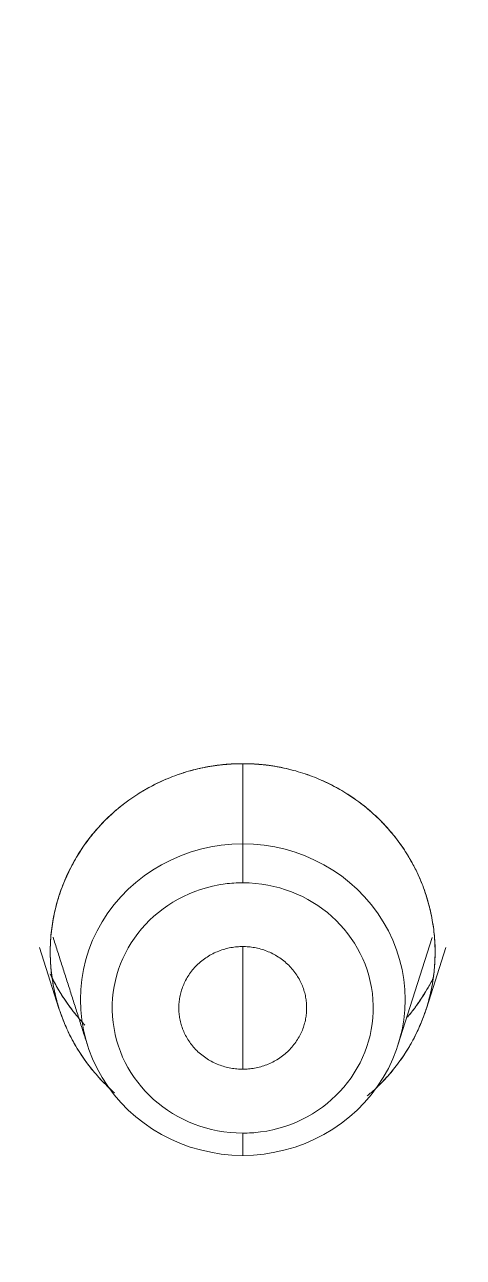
# Model space of a CAD drawing. Extents: x 6453 to 7582, y 0 to 827.
# Drawn here: x 6957.9 to 6962.02, y 513.7 to 525.26 of the extents above; entities that cross this region are included whole.
import ezdxf

# ---------------------------------------------------------------- set-up
doc = ezdxf.new("R2010")
doc.units = 0
doc.header["$LTSCALE"] = 30
doc.header["$MEASUREMENT"] = 0
doc.linetypes.add('HIDDEN2', pattern=[4.7625, 3.175, -1.5875])
doc.layers.add('1', color=7, linetype='CONTINUOUS')
doc.layers.add('2', color=1, linetype='HIDDEN2')

msp = doc.modelspace()

# ---------------------------------------------------------------- linework, layer by layer
at = {"layer": '1', "color": 7, "linetype": 'Continuous', "lineweight": 13}
for p, q in [((6959.952, 517.21), (6959.952, 517.574)), ((6959.952, 514.861), (6959.952, 514.646))]:
    msp.add_line(p, q, dxfattribs=at)
at = {"layer": '1', "color": 7, "linetype": 'Continuous', "lineweight": 18}
for p, q in [((6961.409, 515.687), (6961.731, 516.697)), ((6958.045, 516.603), (6958.227, 516.031)), ((6958.045, 516.603), (6958.227, 516.031)), ((6961.676, 516.031), (6961.858, 516.603)), ((6961.676, 516.031), (6961.858, 516.603))]:
    msp.add_line(p, q, dxfattribs=at)
for centre, major_axis, ratio, start_param, end_param in [((6959.952, 496.519), (-59.628, 0), 0.953717, 3.141593, 6.283185), ((6959.952, 496.519), (-59.628, 0), 0.953717, 3.141593, 6.274276), ((6959.952, 516.113), (-1.524, 0), 0.95882, 4.712389, 7.853982), ((6959.952, 516.113), (-1.524, 0), 0.95882, 1.570796, 4.712389)]:
    msp.add_ellipse(centre, major_axis=major_axis, ratio=ratio, start_param=start_param, end_param=end_param, dxfattribs=at)
at = {"layer": '1', "color": 7, "linetype": 'Continuous', "lineweight": 13}
for start_param, end_param in [(4.847898, 7.853982), (4.712389, 4.847898), (1.706305, 4.712389), (1.570796, 1.706305)]:
    msp.add_ellipse((6959.952, 516.035), major_axis=(-1.225, 0), ratio=0.95882, start_param=start_param, end_param=end_param, dxfattribs=at)
at = {"layer": '1', "color": 7, "linetype": 'Continuous', "lineweight": 18}
for points, knots in [([(6962.419, 439.668), (6962.999, 439.691), (6964.676, 439.78), (6967.443, 440.04), (6970.703, 440.52), (6973.93, 441.172), (6977.115, 441.992), (6980.248, 442.979), (6983.318, 444.129), (6986.318, 445.439), (6989.237, 446.905), (6992.067, 448.523), (6994.799, 450.287), (6997.425, 452.192), (6999.937, 454.232), (7002.327, 456.402), (7004.588, 458.694), (7006.713, 461.101), (7008.695, 463.617), (7010.529, 466.233), (7012.208, 468.942), (7013.729, 471.735), (7015.085, 474.604), (7016.274, 477.54), (7017.291, 480.534), (7018.133, 483.576), (7018.799, 486.659), (7019.284, 489.772), (7019.59, 492.905), (7019.713, 496.05), (7019.655, 499.196), (7019.414, 502.335), (7018.993, 505.456), (7018.391, 508.55), (7017.612, 511.608), (7016.657, 514.62), (7015.53, 517.578), (7014.233, 520.471), (7012.77, 523.292), (7011.147, 526.031), (7009.368, 528.681), (7007.439, 531.234), (7005.364, 533.681), (7003.152, 536.015), (7000.807, 538.229), (6998.339, 540.316), (6995.753, 542.27), (6993.058, 544.085), (6990.263, 545.755), (6987.375, 547.276), (6984.403, 548.643), (6981.357, 549.85), (6978.245, 550.896), (6975.078, 551.776), (6971.865, 552.489), (6968.616, 553.031), (6965.34, 553.401), (6962.047, 553.598), (6958.749, 553.622), (6955.453, 553.471), (6952.172, 553.148), (6948.914, 552.652), (6945.69, 551.986), (6942.51, 551.151), (6939.382, 550.149), (6936.317, 548.985), (6933.324, 547.661), (6930.413, 546.181), (6927.591, 544.551), (6924.868, 542.774), (6922.252, 540.857), (6919.75, 538.805), (6917.371, 536.624), (6915.122, 534.322), (6913.01, 531.904), (6911.04, 529.379), (6909.22, 526.755), (6907.554, 524.038), (6906.048, 521.238), (6904.706, 518.363), (6903.532, 515.422), (6902.531, 512.423), (6901.704, 509.377), (6901.055, 506.291), (6900.585, 503.176), (6900.295, 500.041), (6900.188, 496.896), (6900.263, 493.75), (6900.519, 490.612), (6900.956, 487.493), (6901.573, 484.402), (6902.368, 481.348), (6903.339, 478.34), (6904.481, 475.388), (6905.793, 472.5), (6907.27, 469.686), (6908.907, 466.954), (6910.699, 464.313), (6912.642, 461.769), (6914.729, 459.332), (6916.953, 457.008), (6919.309, 454.805), (6921.788, 452.73), (6924.384, 450.788), (6927.088, 448.985), (6929.892, 447.328), (6932.788, 445.82), (6935.766, 444.468), (6938.818, 443.274), (6941.935, 442.243), (6945.107, 441.377), (6948.323, 440.68), (6951.575, 440.153), (6954.634, 439.822), (6956.606, 439.702), (6957.484, 439.668)], [0, 0, 0, 0, 0.004702, 0.013606, 0.022511, 0.031416, 0.040321, 0.049226, 0.058131, 0.067035, 0.07594, 0.084844, 0.093748, 0.102652, 0.111556, 0.120459, 0.129362, 0.138265, 0.147168, 0.15607, 0.164972, 0.173874, 0.182775, 0.191676, 0.200577, 0.209478, 0.218378, 0.227279, 0.236179, 0.245079, 0.253978, 0.262878, 0.271778, 0.280678, 0.289578, 0.298478, 0.307379, 0.316279, 0.32518, 0.334081, 0.342982, 0.351884, 0.360785, 0.369687, 0.37859, 0.387493, 0.396396, 0.405299, 0.414202, 0.423106, 0.43201, 0.440914, 0.449818, 0.458723, 0.467628, 0.476532, 0.485437, 0.494342, 0.503247, 0.512152, 0.521057, 0.529962, 0.538867, 0.547772, 0.556677, 0.565582, 0.574486, 0.583391, 0.592295, 0.601199, 0.610103, 0.619007, 0.62791, 0.636813, 0.645716, 0.654619, 0.663521, 0.672423, 0.681325, 0.690226, 0.699127, 0.708028, 0.716929, 0.725829, 0.734729, 0.743629, 0.752529, 0.761429, 0.770329, 0.779229, 0.788129, 0.797029, 0.805929, 0.814829, 0.82373, 0.832631, 0.841532, 0.850433, 0.859334, 0.868236, 0.877138, 0.886041, 0.894944, 0.903847, 0.91275, 0.921653, 0.930557, 0.939461, 0.948365, 0.95727, 0.966174, 0.975079, 0.983983, 0.992888, 1, 1, 1, 1]), ([(6995.778, 451.033), (6996.33, 451.416), (6997.748, 452.443), (6999.935, 454.234), (7002.327, 456.401), (7004.588, 458.694), (7006.713, 461.101), (7008.695, 463.617), (7010.529, 466.233), (7012.208, 468.942), (7013.729, 471.735), (7015.085, 474.604), (7016.274, 477.54), (7017.291, 480.534), (7018.133, 483.576), (7018.799, 486.659), (7019.284, 489.772), (7019.59, 492.905), (7019.713, 496.05), (7019.655, 499.196), (7019.414, 502.335), (7018.993, 505.456), (7018.391, 508.55), (7017.612, 511.608), (7016.657, 514.62), (7015.53, 517.578), (7014.233, 520.471), (7012.77, 523.292), (7011.147, 526.031), (7009.368, 528.681), (7007.439, 531.234), (7005.364, 533.681), (7003.152, 536.015), (7000.807, 538.229), (6998.339, 540.316), (6995.753, 542.27), (6993.058, 544.085), (6990.263, 545.755), (6987.375, 547.276), (6984.403, 548.643), (6981.357, 549.85), (6978.245, 550.896), (6975.078, 551.776), (6971.865, 552.489), (6968.616, 553.031), (6965.34, 553.401), (6962.047, 553.598), (6958.749, 553.622), (6955.453, 553.471), (6952.172, 553.148), (6948.914, 552.652), (6945.69, 551.986), (6942.51, 551.151), (6939.382, 550.149), (6936.317, 548.985), (6933.324, 547.661), (6930.413, 546.181), (6927.591, 544.551), (6924.868, 542.774), (6922.252, 540.857), (6919.75, 538.805), (6917.371, 536.624), (6915.122, 534.322), (6913.01, 531.904), (6911.04, 529.379), (6909.22, 526.755), (6907.554, 524.038), (6906.048, 521.238), (6904.706, 518.363), (6903.532, 515.422), (6902.531, 512.423), (6901.704, 509.377), (6901.055, 506.291), (6900.585, 503.176), (6900.295, 500.041), (6900.188, 496.896), (6900.263, 493.75), (6900.519, 490.612), (6900.956, 487.493), (6901.573, 484.402), (6902.368, 481.348), (6903.339, 478.34), (6904.481, 475.388), (6905.793, 472.5), (6907.27, 469.686), (6908.907, 466.954), (6910.699, 464.313), (6912.642, 461.769), (6914.729, 459.332), (6916.954, 457.009), (6919.307, 454.804), (6921.793, 452.736), (6923.685, 451.284), (6924.774, 450.56), (6924.962, 450.437)], [0, 0, 0, 0, 0.006833, 0.017845, 0.028856, 0.039868, 0.050878, 0.061889, 0.072899, 0.083908, 0.094918, 0.105926, 0.116935, 0.127943, 0.138951, 0.149959, 0.160966, 0.171973, 0.18298, 0.193987, 0.204994, 0.216001, 0.227008, 0.238016, 0.249023, 0.26003, 0.271038, 0.282046, 0.293055, 0.304063, 0.315072, 0.326082, 0.337091, 0.348102, 0.359112, 0.370123, 0.381134, 0.392146, 0.403157, 0.414169, 0.425182, 0.436194, 0.447207, 0.45822, 0.469233, 0.480246, 0.491259, 0.502272, 0.513286, 0.524299, 0.535313, 0.546326, 0.557339, 0.568352, 0.579365, 0.590378, 0.601391, 0.612403, 0.623416, 0.634428, 0.645439, 0.656451, 0.667462, 0.678472, 0.689483, 0.700493, 0.711502, 0.722512, 0.73352, 0.744529, 0.755537, 0.766545, 0.777553, 0.78856, 0.799567, 0.810574, 0.821581, 0.832588, 0.843595, 0.854602, 0.865609, 0.876617, 0.887624, 0.898632, 0.90964, 0.920649, 0.931657, 0.942666, 0.953676, 0.964686, 0.975696, 0.986706, 0.997717, 1, 1, 1, 1]), ([(6958.747, 515.24), (6958.729, 515.256), (6958.669, 515.311), (6958.573, 515.411), (6958.467, 515.545), (6958.375, 515.688), (6958.297, 515.84), (6958.234, 516.001), (6958.187, 516.169), (6958.156, 516.343), (6958.143, 516.519), (6958.147, 516.695), (6958.17, 516.87), (6958.211, 517.043), (6958.27, 517.211), (6958.346, 517.373), (6958.437, 517.526), (6958.543, 517.67), (6958.662, 517.801), (6958.794, 517.92), (6958.937, 518.025), (6959.09, 518.116), (6959.224, 518.179), (6959.335, 518.222), (6959.42, 518.25), (6959.506, 518.273), (6959.578, 518.289), (6959.633, 518.3), (6959.673, 518.306), (6959.713, 518.312), (6959.752, 518.317), (6959.792, 518.32), (6959.832, 518.323), (6959.872, 518.326), (6959.912, 518.327), (6959.938, 518.327), (6959.952, 518.327)], [0, 0, 0, 0, 0.016838, 0.056459, 0.096182, 0.135781, 0.175535, 0.215795, 0.256834, 0.298294, 0.339721, 0.380932, 0.422458, 0.463771, 0.505539, 0.547219, 0.588935, 0.630151, 0.671448, 0.712332, 0.753357, 0.794329, 0.835292, 0.855834, 0.876355, 0.896894, 0.917493, 0.926694, 0.935878, 0.945049, 0.954211, 0.963366, 0.972519, 0.981673, 0.990833, 1, 1, 1, 1]), ([(6958.747, 515.24), (6958.729, 515.256), (6958.669, 515.311), (6958.573, 515.411), (6958.467, 515.545), (6958.375, 515.688), (6958.297, 515.84), (6958.234, 516.001), (6958.187, 516.169), (6958.156, 516.343), (6958.143, 516.519), (6958.147, 516.695), (6958.17, 516.87), (6958.211, 517.043), (6958.27, 517.211), (6958.346, 517.373), (6958.437, 517.526), (6958.543, 517.67), (6958.662, 517.801), (6958.794, 517.92), (6958.937, 518.025), (6959.09, 518.116), (6959.224, 518.179), (6959.335, 518.222), (6959.42, 518.25), (6959.506, 518.273), (6959.578, 518.289), (6959.633, 518.3), (6959.673, 518.306), (6959.713, 518.312), (6959.752, 518.317), (6959.792, 518.32), (6959.832, 518.323), (6959.872, 518.326), (6959.912, 518.327), (6959.938, 518.327), (6959.952, 518.327)], [0, 0, 0, 0, 0.016838, 0.056459, 0.096182, 0.135781, 0.175535, 0.215795, 0.256834, 0.298294, 0.339721, 0.380932, 0.422458, 0.463771, 0.505539, 0.547219, 0.588935, 0.630151, 0.671448, 0.712332, 0.753357, 0.794329, 0.835292, 0.855834, 0.876355, 0.896894, 0.917493, 0.926694, 0.935878, 0.945049, 0.954211, 0.963366, 0.972519, 0.981673, 0.990833, 1, 1, 1, 1]), ([(6959.952, 518.327), (6959.944, 518.327), (6959.93, 518.327), (6959.908, 518.327), (6959.886, 518.326), (6959.864, 518.325), (6959.842, 518.324), (6959.82, 518.323), (6959.797, 518.321), (6959.775, 518.319), (6959.753, 518.317), (6959.731, 518.314), (6959.709, 518.311), (6959.687, 518.308), (6959.665, 518.305), (6959.643, 518.301), (6959.62, 518.297), (6959.576, 518.289), (6959.51, 518.274), (6959.422, 518.25), (6959.336, 518.222), (6959.227, 518.18), (6959.095, 518.119), (6958.944, 518.03), (6958.799, 517.924), (6958.671, 517.809), (6958.558, 517.687), (6958.453, 517.552), (6958.354, 517.392), (6958.276, 517.226), (6958.213, 517.05), (6958.171, 516.874), (6958.151, 516.719), (6958.145, 516.603), (6958.145, 516.526), (6958.148, 516.45), (6958.158, 516.332), (6958.185, 516.17), (6958.237, 515.992), (6958.304, 515.827), (6958.382, 515.675), (6958.48, 515.527), (6958.584, 515.399), (6958.673, 515.306), (6958.729, 515.256), (6958.747, 515.239)], [0, 0, 0, 0, 0.005025, 0.01006, 0.015103, 0.020156, 0.025217, 0.030288, 0.035367, 0.040456, 0.045554, 0.05066, 0.055776, 0.060901, 0.066035, 0.071178, 0.07633, 0.081491, 0.102296, 0.123096, 0.143892, 0.164682, 0.203743, 0.244012, 0.28597, 0.328496, 0.363048, 0.401801, 0.447515, 0.494383, 0.530171, 0.578668, 0.620932, 0.640552, 0.660167, 0.675256, 0.693999, 0.743059, 0.790558, 0.824346, 0.867762, 0.910224, 0.947991, 0.983004, 1, 1, 1, 1]), ([(6959.952, 518.327), (6959.944, 518.327), (6959.93, 518.327), (6959.908, 518.327), (6959.886, 518.326), (6959.864, 518.325), (6959.842, 518.324), (6959.82, 518.323), (6959.797, 518.321), (6959.775, 518.319), (6959.753, 518.317), (6959.731, 518.314), (6959.709, 518.311), (6959.687, 518.308), (6959.665, 518.305), (6959.643, 518.301), (6959.62, 518.297), (6959.576, 518.289), (6959.51, 518.274), (6959.422, 518.25), (6959.336, 518.222), (6959.227, 518.18), (6959.095, 518.119), (6958.944, 518.03), (6958.799, 517.924), (6958.671, 517.809), (6958.558, 517.687), (6958.453, 517.552), (6958.354, 517.392), (6958.276, 517.226), (6958.213, 517.05), (6958.171, 516.874), (6958.151, 516.719), (6958.145, 516.603), (6958.145, 516.526), (6958.148, 516.45), (6958.158, 516.332), (6958.185, 516.17), (6958.237, 515.992), (6958.304, 515.827), (6958.382, 515.675), (6958.48, 515.527), (6958.584, 515.399), (6958.673, 515.306), (6958.729, 515.256), (6958.747, 515.239)], [0, 0, 0, 0, 0.005025, 0.01006, 0.015103, 0.020156, 0.025217, 0.030288, 0.035367, 0.040456, 0.045554, 0.05066, 0.055776, 0.060901, 0.066035, 0.071178, 0.07633, 0.081491, 0.102296, 0.123096, 0.143892, 0.164682, 0.203743, 0.244012, 0.28597, 0.328496, 0.363048, 0.401801, 0.447515, 0.494383, 0.530171, 0.578668, 0.620932, 0.640552, 0.660167, 0.675256, 0.693999, 0.743059, 0.790558, 0.824346, 0.867762, 0.910224, 0.947991, 0.983004, 1, 1, 1, 1]), ([(6959.952, 518.327), (6959.959, 518.327), (6959.973, 518.327), (6959.995, 518.327), (6960.017, 518.326), (6960.038, 518.325), (6960.06, 518.324), (6960.082, 518.323), (6960.103, 518.321), (6960.125, 518.319), (6960.146, 518.317), (6960.168, 518.315), (6960.189, 518.312), (6960.211, 518.309), (6960.232, 518.306), (6960.254, 518.302), (6960.275, 518.299), (6960.296, 518.295), (6960.341, 518.286), (6960.407, 518.271), (6960.496, 518.246), (6960.583, 518.216), (6960.696, 518.172), (6960.833, 518.105), (6960.988, 518.01), (6961.132, 517.901), (6961.263, 517.779), (6961.381, 517.645), (6961.484, 517.5), (6961.572, 517.346), (6961.645, 517.183), (6961.7, 517.013), (6961.738, 516.838), (6961.758, 516.66), (6961.759, 516.482), (6961.743, 516.307), (6961.709, 516.136), (6961.658, 515.97), (6961.593, 515.813), (6961.514, 515.664), (6961.421, 515.524), (6961.316, 515.394), (6961.238, 515.314), (6961.197, 515.277), (6961.197, 515.276)], [0, 0, 0, 0, 0.005045, 0.010086, 0.015124, 0.020159, 0.025192, 0.030223, 0.035254, 0.040284, 0.045314, 0.050345, 0.055377, 0.060412, 0.065448, 0.070488, 0.075532, 0.08058, 0.085632, 0.106998, 0.128328, 0.149669, 0.171065, 0.213601, 0.256124, 0.298186, 0.34023, 0.382051, 0.423879, 0.465991, 0.507855, 0.550235, 0.592673, 0.635422, 0.677568, 0.719293, 0.760945, 0.801771, 0.84218, 0.881914, 0.921454, 0.960807, 0.99989, 1, 1, 1, 1]), ([(6959.952, 518.327), (6959.959, 518.327), (6959.973, 518.327), (6959.995, 518.327), (6960.017, 518.326), (6960.038, 518.325), (6960.06, 518.324), (6960.082, 518.323), (6960.103, 518.321), (6960.125, 518.319), (6960.146, 518.317), (6960.168, 518.315), (6960.189, 518.312), (6960.211, 518.309), (6960.232, 518.306), (6960.254, 518.302), (6960.275, 518.299), (6960.296, 518.295), (6960.341, 518.286), (6960.407, 518.271), (6960.496, 518.246), (6960.583, 518.216), (6960.696, 518.172), (6960.833, 518.105), (6960.988, 518.01), (6961.132, 517.901), (6961.263, 517.779), (6961.381, 517.645), (6961.484, 517.5), (6961.572, 517.346), (6961.645, 517.183), (6961.7, 517.013), (6961.738, 516.838), (6961.758, 516.66), (6961.759, 516.482), (6961.743, 516.307), (6961.709, 516.136), (6961.658, 515.97), (6961.593, 515.813), (6961.514, 515.664), (6961.421, 515.524), (6961.316, 515.394), (6961.238, 515.314), (6961.197, 515.277), (6961.197, 515.276)], [0, 0, 0, 0, 0.005045, 0.010086, 0.015124, 0.020159, 0.025192, 0.030223, 0.035254, 0.040284, 0.045314, 0.050345, 0.055377, 0.060412, 0.065448, 0.070488, 0.075532, 0.08058, 0.085632, 0.106998, 0.128328, 0.149669, 0.171065, 0.213601, 0.256124, 0.298186, 0.34023, 0.382051, 0.423879, 0.465991, 0.507855, 0.550235, 0.592673, 0.635422, 0.677568, 0.719293, 0.760945, 0.801771, 0.84218, 0.881914, 0.921454, 0.960807, 0.99989, 1, 1, 1, 1]), ([(6961.12, 515.209), (6961.147, 515.231), (6961.21, 515.287), (6961.307, 515.385), (6961.411, 515.511), (6961.508, 515.654), (6961.587, 515.802), (6961.656, 515.962), (6961.71, 516.138), (6961.744, 516.318), (6961.756, 516.454), (6961.758, 516.539), (6961.758, 516.61), (6961.754, 516.688), (6961.746, 516.768), (6961.73, 516.873), (6961.701, 517.01), (6961.651, 517.164), (6961.594, 517.299), (6961.536, 517.41), (6961.463, 517.531), (6961.373, 517.654), (6961.258, 517.784), (6961.127, 517.906), (6960.98, 518.016), (6960.827, 518.109), (6960.693, 518.173), (6960.582, 518.217), (6960.494, 518.246), (6960.405, 518.271), (6960.331, 518.288), (6960.274, 518.299), (6960.233, 518.306), (6960.193, 518.312), (6960.153, 518.316), (6960.112, 518.32), (6960.072, 518.323), (6960.032, 518.326), (6959.992, 518.327), (6959.965, 518.327), (6959.952, 518.327)], [0, 0, 0, 0, 0.023487, 0.058135, 0.09504, 0.13587, 0.177498, 0.211081, 0.256827, 0.30504, 0.338248, 0.351928, 0.364569, 0.38723, 0.406177, 0.42119, 0.460469, 0.504024, 0.533116, 0.56214, 0.591095, 0.630335, 0.667739, 0.710545, 0.752874, 0.793486, 0.832945, 0.854006, 0.875087, 0.896187, 0.917307, 0.926608, 0.935881, 0.945125, 0.954342, 0.96353, 0.97269, 0.981822, 0.990925, 1, 1, 1, 1]), ([(6961.12, 515.209), (6961.147, 515.231), (6961.21, 515.287), (6961.307, 515.385), (6961.411, 515.511), (6961.508, 515.654), (6961.587, 515.802), (6961.656, 515.962), (6961.71, 516.138), (6961.744, 516.318), (6961.756, 516.454), (6961.758, 516.539), (6961.758, 516.61), (6961.754, 516.688), (6961.746, 516.768), (6961.73, 516.873), (6961.701, 517.01), (6961.651, 517.164), (6961.594, 517.299), (6961.536, 517.41), (6961.463, 517.531), (6961.373, 517.654), (6961.258, 517.784), (6961.127, 517.906), (6960.98, 518.016), (6960.827, 518.109), (6960.693, 518.173), (6960.582, 518.217), (6960.494, 518.246), (6960.405, 518.271), (6960.331, 518.288), (6960.274, 518.299), (6960.233, 518.306), (6960.193, 518.312), (6960.153, 518.316), (6960.112, 518.32), (6960.072, 518.323), (6960.032, 518.326), (6959.992, 518.327), (6959.965, 518.327), (6959.952, 518.327)], [0, 0, 0, 0, 0.023487, 0.058135, 0.09504, 0.13587, 0.177498, 0.211081, 0.256827, 0.30504, 0.338248, 0.351928, 0.364569, 0.38723, 0.406177, 0.42119, 0.460469, 0.504024, 0.533116, 0.56214, 0.591095, 0.630335, 0.667739, 0.710545, 0.752874, 0.793486, 0.832945, 0.854006, 0.875087, 0.896187, 0.917307, 0.926608, 0.935881, 0.945125, 0.954342, 0.96353, 0.97269, 0.981822, 0.990925, 1, 1, 1, 1]), ([(6958.471, 515.873), (6958.468, 515.876), (6958.424, 515.924), (6958.342, 516.023), (6958.235, 516.18), (6958.172, 516.295), (6958.143, 516.355), (6958.143, 516.355)], [0, 0, 0, 0, 0.024699, 0.326526, 0.659565, 0.999024, 1, 1, 1, 1]), ([(6958.164, 516.313), (6958.185, 516.272), (6958.237, 516.177), (6958.309, 516.07), (6958.36, 516.004), (6958.373, 515.987)], [0, 0, 0, 0, 0.358488, 0.83346, 1, 1, 1, 1]), ([(6958.164, 516.313), (6958.185, 516.272), (6958.237, 516.177), (6958.309, 516.07), (6958.36, 516.004), (6958.373, 515.987)], [0, 0, 0, 0, 0.358488, 0.83346, 1, 1, 1, 1]), ([(6961.739, 516.313), (6961.722, 516.279), (6961.671, 516.186), (6961.591, 516.064), (6961.525, 515.98), (6961.5, 515.95)], [0, 0, 0, 0, 0.262167, 0.733321, 1, 1, 1, 1]), ([(6961.52, 515.974), (6961.544, 516.004), (6961.606, 516.086), (6961.682, 516.205), (6961.73, 516.295), (6961.747, 516.329)], [0, 0, 0, 0, 0.27391, 0.725936, 1, 1, 1, 1]), ([(6961.52, 515.974), (6961.544, 516.004), (6961.606, 516.086), (6961.682, 516.205), (6961.73, 516.295), (6961.747, 516.329)], [0, 0, 0, 0, 0.27391, 0.725936, 1, 1, 1, 1]), ([(6958.471, 515.873), (6958.468, 515.876), (6958.424, 515.924), (6958.342, 516.023), (6958.245, 516.164), (6958.19, 516.262), (6958.168, 516.304)], [0, 0, 0, 0, 0.027346, 0.36152, 0.73025, 1, 1, 1, 1]), ([(6961.693, 516.228), (6961.69, 516.223), (6961.653, 516.159), (6961.591, 516.064), (6961.525, 515.98), (6961.5, 515.95)], [0, 0, 0, 0, 0.050304, 0.656744, 1, 1, 1, 1])]:
    msp.add_open_spline(points, degree=3, knots=knots, dxfattribs=at)
for points, weights, knots in [([(7019.58, 496.519), (7019.58, 553.388), (6959.952, 553.388), (6900.323, 553.388), (6900.323, 496.519)], [1, 0.707106781187, 1, 0.707106781187, 1], [0, 0, 0, 0.5, 0.5, 1, 1, 1]), ([(7019.58, 496.519), (7019.58, 553.388), (6959.952, 553.388), (6900.852, 553.388), (6900.326, 497.026)], [1, 0.707106781187, 1, 0.708948655878, 0.996339416072], [0, 0, 0, 0.501577, 0.501577, 1, 1, 1]), ([(6959.952, 515.46), (6959.352, 515.46), (6959.352, 516.035), (6959.352, 516.611), (6959.952, 516.611)], [1, 0.707106781187, 1, 0.707106781187, 1], [0, 0, 0, 0.5, 0.5, 1, 1, 1]), ([(6959.952, 516.611), (6960.552, 516.611), (6960.552, 516.035), (6960.552, 515.46), (6959.952, 515.46)], [1, 0.707106781187, 1, 0.707106781187, 1], [0, 0, 0, 0.5, 0.5, 1, 1, 1])]:
    msp.add_rational_spline(points, weights, degree=2, knots=knots, dxfattribs=at)
at = {"layer": '1', "color": 7, "linetype": 'Continuous', "lineweight": 13}
for points, degree in [([(6959.952, 517.574), (6959.952, 518.327)], 1), ([(6959.952, 515.46), (6959.952, 515.844), (6959.952, 516.227), (6959.952, 516.611)], 3)]:
    msp.add_open_spline(points, degree=degree, dxfattribs=at)
at = {"layer": '1', "color": 7, "linetype": 'Continuous', "lineweight": 18}
msp.add_open_spline([(6958.171, 516.7), (6958.494, 515.688)], degree=1, dxfattribs=at)
at = {"layer": '2', "color": 7, "linetype": 'Continuous', "lineweight": 18}
for start_param, end_param in [(4.712389, 6.214512), (4.712389, 6.214512), (2.930106, 4.712389)]:
    msp.add_ellipse((6959.952, 496.914), major_axis=(-59.996, 0), ratio=0.953717, start_param=start_param, end_param=end_param, dxfattribs=at)
for points, knots in [([(6959.952, 554.617), (6958.817, 554.617), (6957.225, 554.574), (6954.873, 554.419), (6952.866, 554.228), (6950.479, 553.909), (6947.981, 553.475), (6945.381, 552.909), (6942.72, 552.206), (6940.027, 551.363), (6937.323, 550.377), (6934.628, 549.247), (6931.958, 547.974), (6929.329, 546.557), (6926.752, 545), (6924.241, 543.305), (6921.806, 541.476), (6919.458, 539.515), (6917.207, 537.429), (6915.062, 535.221), (6913.03, 532.897), (6911.115, 530.458), (6909.326, 527.907), (6907.673, 525.253), (6906.164, 522.51), (6904.808, 519.685), (6903.609, 516.787), (6902.572, 513.825), (6901.702, 510.808), (6900.999, 507.744), (6900.635, 505.566), (6900.47, 504.417), (6900.454, 504.306)], [0, 0, 0, 0, 0.03946, 0.05546, 0.082036, 0.109665, 0.13934, 0.170353, 0.202419, 0.23531, 0.268863, 0.302957, 0.337499, 0.372418, 0.407657, 0.44317, 0.47892, 0.514876, 0.551012, 0.587307, 0.623741, 0.660339, 0.697303, 0.734401, 0.77158, 0.808831, 0.846149, 0.883526, 0.920958, 0.958442, 0.995976, 1, 1, 1, 1]), ([(6959.952, 554.617), (6958.817, 554.617), (6957.225, 554.574), (6954.873, 554.419), (6952.866, 554.228), (6950.479, 553.909), (6947.981, 553.475), (6945.381, 552.909), (6942.72, 552.206), (6940.027, 551.363), (6937.323, 550.377), (6934.628, 549.247), (6931.958, 547.974), (6929.329, 546.557), (6926.752, 545), (6924.241, 543.305), (6921.806, 541.476), (6919.458, 539.515), (6917.207, 537.429), (6915.062, 535.221), (6913.03, 532.897), (6911.115, 530.458), (6909.326, 527.907), (6907.673, 525.253), (6906.164, 522.51), (6904.808, 519.685), (6903.609, 516.787), (6902.572, 513.825), (6901.702, 510.808), (6900.999, 507.744), (6900.635, 505.566), (6900.47, 504.417), (6900.454, 504.306)], [0, 0, 0, 0, 0.03946, 0.05546, 0.082036, 0.109665, 0.13934, 0.170353, 0.202419, 0.23531, 0.268863, 0.302957, 0.337499, 0.372418, 0.407657, 0.44317, 0.47892, 0.514876, 0.551012, 0.587307, 0.623741, 0.660339, 0.697303, 0.734401, 0.77158, 0.808831, 0.846149, 0.883526, 0.920958, 0.958442, 0.995976, 1, 1, 1, 1]), ([(7019.789, 500.995), (7019.718, 501.986), (7019.513, 504.043), (7019.018, 507.152), (7018.329, 510.314), (7017.454, 513.44), (7016.398, 516.52), (7015.16, 519.545), (7013.745, 522.505), (7012.154, 525.39), (7010.391, 528.193), (7008.457, 530.906), (7006.349, 533.529), (7004.151, 535.962), (7001.889, 538.202), (6999.595, 540.249), (6997.195, 542.177), (6994.696, 543.98), (6992.106, 545.655), (6989.431, 547.196), (6986.682, 548.598), (6983.867, 549.859), (6980.999, 550.975), (6978.091, 551.941), (6975.163, 552.756), (6972.251, 553.415), (6969.403, 553.918), (6966.881, 554.246), (6964.652, 554.45), (6962.432, 554.583), (6960.861, 554.617), (6959.952, 554.617)], [0, 0, 0, 0, 0.034187, 0.071218, 0.108335, 0.145544, 0.182846, 0.220249, 0.257758, 0.295383, 0.333134, 0.371027, 0.409194, 0.447875, 0.482652, 0.517432, 0.552208, 0.586973, 0.621721, 0.656439, 0.691114, 0.725722, 0.760226, 0.794566, 0.82863, 0.862183, 0.894634, 0.925537, 0.947362, 0.969579, 1, 1, 1, 1]), ([(7018.494, 509.491), (7018.431, 509.763), (7018.113, 511.085), (7017.454, 513.44), (7016.398, 516.52), (7015.16, 519.545), (7013.745, 522.505), (7012.154, 525.39), (7010.391, 528.193), (7008.457, 530.906), (7006.349, 533.529), (7004.151, 535.962), (7001.889, 538.202), (6999.595, 540.249), (6997.195, 542.177), (6994.696, 543.98), (6992.106, 545.655), (6989.431, 547.196), (6986.682, 548.598), (6983.867, 549.859), (6980.999, 550.975), (6978.091, 551.941), (6975.163, 552.756), (6972.251, 553.415), (6969.403, 553.918), (6966.881, 554.246), (6964.652, 554.45), (6962.432, 554.583), (6960.861, 554.617), (6959.952, 554.617)], [0, 0, 0, 0, 0.010647, 0.051932, 0.093322, 0.134822, 0.17644, 0.218187, 0.260075, 0.302119, 0.344467, 0.387386, 0.425973, 0.464563, 0.503149, 0.541723, 0.580278, 0.6188, 0.657273, 0.695672, 0.733957, 0.77206, 0.809856, 0.847084, 0.883091, 0.917379, 0.941595, 0.966247, 1, 1, 1, 1])]:
    msp.add_open_spline(points, degree=3, knots=knots, dxfattribs=at)
for points, weights, knots in [([(7019.501, 500.826), (7016.991, 534.77), (6984.455, 548.738), (6983.009, 549.359), (6981.53, 549.906), (6927.32, 569.95), (6904.88, 518.796), (6901.202, 510.411), (6900.444, 501.351)], [0.925008169637, 0.825553196241, 1, 0.999647191397, 1, 0.716378052159, 1, 0.939059780537, 0.904307311186], [0, 0, 0, 0.343999, 0.343999, 0.358407, 0.358407, 0.886526, 0.886526, 1, 1, 1]), ([(6981.53, 549.906), (6927.32, 569.95), (6904.88, 518.796), (6901.688, 511.52), (6900.691, 503.69)], [1, 0.716378052159, 1, 0.946687935418, 0.913417875706], [0, 0, 0, 0.841773, 0.841773, 1, 1, 1])]:
    msp.add_rational_spline(points, weights, degree=2, knots=knots, dxfattribs=at)

doc.saveas('drawing.dxf')
